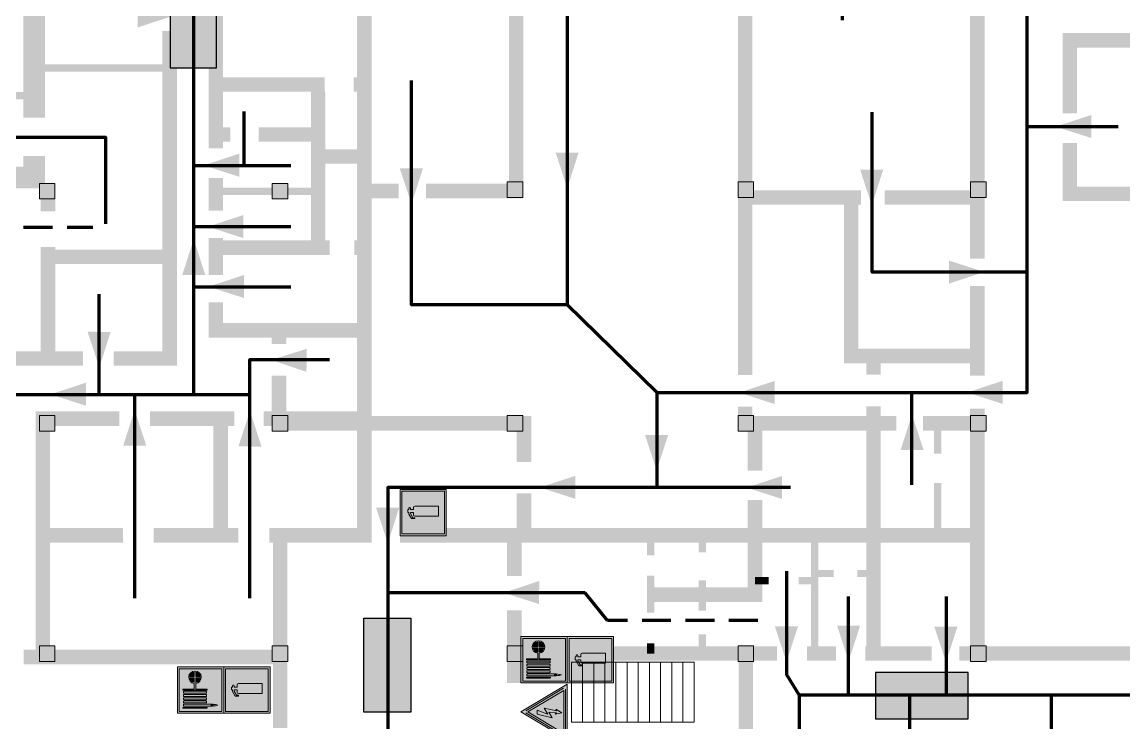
# Model space of a CAD drawing. Header units: millimetres. Extents: x 13810 to 67229, y 12374 to 21950.
# Drawn here: x 23763.9 to 23916.1, y 15535.3 to 15632.1 of the extents above; entities that cross this region are included whole.
import ezdxf

# ---------------------------------------------------------------- set-up
doc = ezdxf.new("R2010")
doc.units = ezdxf.units.MM
doc.linetypes.add('{ Wide Dash }', pattern=[12, 4, -2, 4, -2])
doc.layers.add('План_Штампы', color=7, linetype='Continuous')

# ---------------------------------------------------------------- blocks, each defined once
blk = doc.blocks.new('A$C32E8229D')
at = {"true_color": 0xffffff}
blk.add_hatch(color=7, dxfattribs=at).paths.add_polyline_path([(0, 0), (0, -8), (16, -8), (16, 0)])
h = blk.add_hatch(color=126)
h.paths.add_polyline_path([(0.2, -0.2), (15.8, -0.2), (15.8, -7.8), (0.2, -7.8)])
h.paths.add_polyline_path([(13.49, -2.05), (12.08, -2.05), (11.37, -2.63, 0.162397), (11.29, -2.84), (11.29, -3.63), (10.35, -3.63), (10.35, -4.05), (11.68, -4.05), (11.68, -3.48), (12.26, -4.28), (11.29, -5.1), (11.29, -6.78), (11.85, -6.78), (11.85, -5.44), (12.8, -4.64), (12.8, -5.94), (14.46, -5.94), (14.46, -5.39), (13.45, -5.39), (13.45, -3.97), (12.46, -2.59), (13.15, -2.59), (13.69, -3.34), (14.18, -3)], flags=16)
h.paths.add_polyline_path([(10.74, -1.82, 1), (11.8, -1.82, 1)], flags=16)
h.paths.add_polyline_path([(9.39, -3.59), (5.99, -3.59), (6.56, -3.03), (5.91, -3.03), (5.1, -3.83), (5.91, -4.64), (6.56, -4.64), (5.99, -4.09), (9.39, -4.09)], flags=16)
h.paths.add_polyline_path([(4.29, -1.08), (1.72, -1.08), (1.72, -6.6), (4.29, -6.6)], flags=16)
at = {"color": 126}
blk.add_lwpolyline([(16, -8), (0, -8), (0, 0), (16, 0)], close=True, dxfattribs=at)
blk = doc.blocks.new('A$C3AD82952')
at = {"true_color": 0xf5f5ff}
h = blk.add_hatch(color=7, dxfattribs=at)
h.dxf.hatch_style = 1
h.paths.add_polyline_path([(8.21, 8.73, 0.414214), (7.89, 9.05), (7.22, 9.05), (7.22, 9.92), (7.59, 9.92, 1), (7.57, 10.36), (7.22, 10.36), (7.22, 10.6), (6.43, 10.6), (6.43, 10.36), (6.01, 10.36), (4.74, 9.59), (4.74, 8.69), (4.98, 8.73), (4.98, 9.26), (6.12, 9.91), (6.43, 9.91), (6.43, 9.05), (5.76, 9.05, 0.414214), (5.44, 8.73), (5.44, 2.2), (8.21, 2.2)], flags=0)
h.paths.add_polyline_path([(12.8, 12.8), (0, 12.8), (0, 0), (12.8, 0)])
h.paths.add_polyline_path([(0.51, 12.29), (12.29, 12.29), (12.29, 0.51), (0.51, 0.51)], flags=16)
h.paths.add_polyline_path([(4.74, 9.59), (6.01, 10.36), (6.43, 10.36), (6.43, 10.6), (7.22, 10.6), (7.22, 10.36), (7.59, 10.36, -0.94586), (7.59, 9.92), (7.22, 9.92), (7.22, 9.05), (7.89, 9.05, -0.414214), (8.21, 8.73), (8.21, 2.2), (5.44, 2.2), (5.44, 8.73, -0.414214), (5.76, 9.05), (6.43, 9.05), (6.43, 9.91), (6.12, 9.91), (4.98, 9.26), (4.98, 8.73), (4.74, 8.69)], flags=0)
h = blk.add_hatch(color=242)
h.dxf.hatch_style = 1
h.paths.add_polyline_path([(12.29, 12.29), (0.51, 12.29), (0.51, 0.51), (12.29, 0.51)])
h.paths.add_polyline_path([(4.74, 8.69), (4.74, 9.59), (6.01, 10.36), (6.43, 10.36), (6.43, 10.6), (7.22, 10.6), (7.22, 10.36), (7.59, 10.36, -0.94586), (7.59, 9.92), (7.22, 9.92), (7.22, 9.05), (7.89, 9.05, -0.414214), (8.21, 8.73), (8.21, 2.2), (5.44, 2.2), (5.44, 8.73, -0.414214), (5.76, 9.05), (6.43, 9.05), (6.43, 9.91), (6.12, 9.91), (4.98, 9.26), (4.98, 8.73)], flags=16)
h = blk.add_hatch(color=7, dxfattribs=at)
h.dxf.hatch_style = 1
h.paths.add_polyline_path([(8.21, 8.73, 0.414214), (7.89, 9.05), (7.22, 9.05), (7.22, 9.92), (7.59, 9.92, 1), (7.57, 10.36), (7.22, 10.36), (7.22, 10.6), (6.43, 10.6), (6.43, 10.36), (6.01, 10.36), (4.74, 9.59), (4.74, 8.69), (4.98, 8.73), (4.98, 9.26), (6.12, 9.91), (6.43, 9.91), (6.43, 9.05), (5.76, 9.05, 0.414214), (5.44, 8.73), (5.44, 2.2), (8.21, 2.2)])
at = {"color": 242, "lineweight": 5}
for p, q in [((0, 0), (0, 12.8)), ((0, 12.8), (12.8, 12.8)), ((12.8, 0), (12.8, 12.8)), ((6.01, 10.36), (4.74, 9.59)), ((4.74, 9.59), (4.74, 8.69)), ((4.98, 9.26), (6.12, 9.91)), ((4.98, 8.73), (4.98, 9.26)), ((6.01, 10.36), (6.43, 10.36)), ((6.12, 9.91), (6.43, 9.91)), ((7.22, 10.6), (6.43, 10.6)), ((6.43, 10.6), (6.43, 10.36)), ((6.43, 9.91), (6.43, 9.05)), ((7.22, 10.36), (7.22, 10.6)), ((7.59, 10.36), (7.22, 10.36)), ((7.22, 9.05), (7.22, 9.92)), ((7.59, 9.92), (7.22, 9.92)), ((4.74, 8.69), (4.98, 8.73)), ((5.44, 2.2), (5.44, 8.73)), ((5.76, 9.05), (6.43, 9.05)), ((7.89, 9.05), (7.22, 9.05)), ((8.21, 2.2), (8.21, 8.73)), ((0, 0), (12.8, 0)), ((5.44, 2.2), (8.21, 2.2))]:
    blk.add_line(p, q, dxfattribs=at)
blk.add_lwpolyline([(0.51, 12.29), (12.29, 12.29), (12.29, 0.51), (0.51, 0.51)], close=True, dxfattribs=at)
for centre, radius, start, end in [((7.58, 10.14), 0.223, 273.1875, 86.8125), ((5.76, 8.73), 0.32, 90, 180), ((7.89, 8.73), 0.32, 0, 90)]:
    blk.add_arc(centre, radius, start, end, dxfattribs=at)
blk = doc.blocks.new('A$C37112FD5')
at = {"true_color": 0xf5f5ff}
h = blk.add_hatch(color=7, dxfattribs=at)
h.dxf.hatch_style = 1
h.paths.add_polyline_path([(12.8, -7.4), (0, -7.4), (0, -20.2), (12.8, -20.2)])
h.paths.add_polyline_path([(12.29, -7.91), (12.29, -19.69), (0.51, -19.69), (0.51, -7.91)], flags=16)
h.paths.add_polyline_path([(4.98, -9.04, -0.42597), (5.17, -9.22), (5.17, -12.25), (5.17, -15.29, -0.432244), (4.98, -15.47), (4.83, -15.47, -0.42597), (4.64, -15.29), (4.64, -12.25), (4.64, -9.22, -0.432244), (4.83, -9.04)], flags=0)
h.paths.add_polyline_path([(4.28, -9.22), (4.28, -12.25), (4.28, -15.29, -0.432244), (4.09, -15.47), (3.94, -15.47, -0.42597), (3.75, -15.29), (3.75, -12.25), (3.75, -9.22, -0.432244), (3.94, -9.04), (4.09, -9.04, -0.42597)], flags=0)
h.paths.add_polyline_path([(5.72, -9.04), (5.87, -9.04, -0.42597), (6.06, -9.22), (6.06, -12.25), (6.06, -15.29, -0.432244), (5.87, -15.47), (5.72, -15.47, -0.42597), (5.53, -15.29), (5.53, -12.25), (5.53, -9.22, -0.432244)], flags=0)
h.paths.add_polyline_path([(6.42, -8.9), (6.5, -8.9, -0.42597), (6.69, -9.08), (6.69, -12.03), (8.21, -12.03, -15.824349), (8.21, -12.47), (6.69, -12.47), (6.69, -15.42, -0.432244), (6.5, -15.6), (6.42, -15.6)], flags=0)
h.paths.add_polyline_path([(3.39, -9.22), (3.39, -12.25), (3.39, -15.29, -0.432244), (3.2, -15.47), (3.05, -15.47, -0.42597), (2.85, -15.29), (2.85, -12.25), (2.85, -9.22, -0.432244), (3.05, -9.04), (3.2, -9.04, -0.42597)], flags=0)
h.paths.add_polyline_path([(2.5, -9.22), (2.5, -16.71), (1.96, -16.71), (1.96, -9.22, -0.432244), (2.15, -9.04), (2.31, -9.04, -0.42597)], flags=0)
h.paths.add_polyline_path([(1.61, -8.9), (1.61, -15.6), (1.57, -15.6, -0.42597), (1.37, -15.42), (1.37, -12.03), (1.37, -9.09, -0.432244), (1.57, -8.9)], flags=0)
h.paths.add_polyline_path([(9.76, -10.81), (9.76, -12.03), (8.49, -12.03, -0.336371)], flags=0)
h.paths.add_polyline_path([(8.49, -12.47), (9.76, -12.47), (9.76, -13.7, -0.336371)], flags=0)
h.paths.add_polyline_path([(10.11, -10.81, -0.336371), (11.38, -12.03), (10.11, -12.03)], flags=0)
h.paths.add_polyline_path([(10.11, -12.47), (11.38, -12.47, -0.336371), (10.11, -13.7)], flags=0)
h.paths.add_polyline_path([(2.5, -16.84), (2.5, -17.05), (1.97, -17.05), (1.97, -16.84)], flags=0)
h.paths.add_polyline_path([(2.5, -17.24, -0.033778), (2.24, -18.6, -0.033778), (1.97, -17.24)], flags=0)
h = blk.add_hatch(color=242)
h.dxf.hatch_style = 1
h.paths.add_polyline_path([(12.29, -7.91), (0.51, -7.91), (0.51, -19.69), (12.29, -19.69)])
h.paths.add_polyline_path([(6.42, -15.6), (6.42, -8.9), (6.5, -8.9, -0.42597), (6.69, -9.08), (6.69, -12.03), (8.21, -12.03, -15.824349), (8.21, -12.47), (6.69, -12.47), (6.69, -15.42, -0.432244), (6.5, -15.6)], flags=16)
h.paths.add_polyline_path([(5.87, -15.47), (5.72, -15.47, -0.42597), (5.53, -15.29), (5.53, -12.25), (5.53, -9.22, -0.432244), (5.72, -9.04), (5.87, -9.04, -0.42597), (6.06, -9.22), (6.06, -12.25), (6.06, -15.29, -0.432244)], flags=16)
h.paths.add_polyline_path([(4.98, -15.47), (4.83, -15.47, -0.42597), (4.64, -15.29), (4.64, -12.25), (4.64, -9.22, -0.432244), (4.83, -9.04), (4.98, -9.04, -0.42597), (5.17, -9.22), (5.17, -12.25), (5.17, -15.29, -0.432244)], flags=16)
h.paths.add_polyline_path([(4.09, -15.47), (3.94, -15.47, -0.42597), (3.75, -15.29), (3.75, -12.25), (3.75, -9.22, -0.432244), (3.94, -9.04), (4.09, -9.04, -0.42597), (4.28, -9.22), (4.28, -12.25), (4.28, -15.29, -0.432244)], flags=16)
h.paths.add_polyline_path([(3.2, -15.47), (3.05, -15.47, -0.42597), (2.85, -15.29), (2.85, -12.25), (2.85, -9.22, -0.432244), (3.05, -9.04), (3.2, -9.04, -0.42597), (3.39, -9.22), (3.39, -12.25), (3.39, -15.29, -0.432244)], flags=16)
h.paths.add_polyline_path([(2.5, -17.05), (1.97, -17.05), (1.97, -16.84), (2.5, -16.84)], flags=16)
h.paths.add_polyline_path([(2.5, -17.24, -0.033778), (2.24, -18.6, -0.033778), (1.97, -17.24)], flags=16)
h.paths.add_polyline_path([(2.5, -16.71), (1.96, -16.71), (1.96, -9.22, -0.432244), (2.15, -9.04), (2.31, -9.04, -0.42597), (2.5, -9.22)], flags=16)
h.paths.add_polyline_path([(1.61, -15.6), (1.57, -15.6, -0.42597), (1.37, -15.42), (1.37, -12.03), (1.37, -9.09, -0.432244), (1.57, -8.9), (1.61, -8.9)], flags=16)
h.paths.add_polyline_path([(8.49, -12.47), (9.76, -12.47), (9.76, -13.7, -0.336371)], flags=0)
h.paths.add_polyline_path([(10.11, -13.7), (10.11, -12.47), (11.38, -12.47, -0.336371)], flags=0)
h.paths.add_polyline_path([(8.49, -12.03, -0.336371), (9.76, -10.81), (9.76, -12.03)], flags=0)
h.paths.add_polyline_path([(10.11, -12.03), (10.11, -10.81, -0.336371), (11.38, -12.03)], flags=0)
h = blk.add_hatch(color=7, dxfattribs=at)
h.dxf.hatch_style = 1
h.paths.add_polyline_path([(1.61, -8.9), (1.57, -8.9, 0.432244), (1.37, -9.09), (1.37, -12.03), (1.37, -15.42, 0.42597), (1.57, -15.6), (1.61, -15.6)])
h.paths.add_polyline_path([(2.5, -9.22, 0.42597), (2.31, -9.04), (2.15, -9.04, 0.432244), (1.96, -9.22), (1.96, -16.71), (2.5, -16.71)])
h.paths.add_polyline_path([(2.5, -16.84), (1.97, -16.84), (1.97, -17.05), (2.5, -17.05)])
h.paths.add_polyline_path([(2.5, -17.24), (1.97, -17.24, 0.033778), (2.24, -18.6, 0.033778)])
h.paths.add_polyline_path([(3.39, -12.25), (3.39, -9.22, 0.42597), (3.2, -9.04), (3.05, -9.04, 0.432244), (2.85, -9.22), (2.85, -12.25), (2.85, -15.29, 0.42597), (3.05, -15.47), (3.2, -15.47, 0.432244), (3.39, -15.29)])
h.paths.add_polyline_path([(4.28, -12.25), (4.28, -9.22, 0.42597), (4.09, -9.04), (3.94, -9.04, 0.432244), (3.75, -9.22), (3.75, -12.25), (3.75, -15.29, 0.42597), (3.94, -15.47), (4.09, -15.47, 0.432244), (4.28, -15.29)])
h.paths.add_polyline_path([(5.17, -12.25), (5.17, -9.22, 0.42597), (4.98, -9.04), (4.83, -9.04, 0.432244), (4.64, -9.22), (4.64, -12.25), (4.64, -15.29, 0.42597), (4.83, -15.47), (4.98, -15.47, 0.432244), (5.17, -15.29)])
h.paths.add_polyline_path([(6.06, -12.25), (6.06, -9.22, 0.42597), (5.87, -9.04), (5.72, -9.04, 0.432244), (5.53, -9.22), (5.53, -12.25), (5.53, -15.29, 0.42597), (5.72, -15.47), (5.87, -15.47, 0.432244), (6.06, -15.29)])
h.paths.add_polyline_path([(6.69, -12.47), (8.21, -12.47, 15.824349), (8.21, -12.03), (6.69, -12.03), (6.69, -9.08, 0.42597), (6.5, -8.9), (6.42, -8.9), (6.42, -15.6), (6.5, -15.6, 0.432244), (6.69, -15.42)])
h.paths.add_polyline_path([(8.49, -12.47), (9.76, -12.47), (9.76, -13.7, -0.336371)], flags=16)
h.paths.add_polyline_path([(8.49, -12.03, -0.336371), (9.76, -10.81), (9.76, -12.03)], flags=16)
h.paths.add_polyline_path([(10.11, -12.47), (11.38, -12.47, -0.336371), (10.11, -13.7)], flags=16)
h.paths.add_polyline_path([(10.11, -12.03), (10.11, -10.81, -0.336371), (11.38, -12.03)], flags=16)
h = blk.add_hatch(color=242)
h.dxf.hatch_style = 1
h.paths.add_polyline_path([(9.76, -10.81, 0.336371), (8.49, -12.03), (9.76, -12.03)])
h.paths.add_polyline_path([(10.11, -10.81), (10.11, -12.03), (11.38, -12.03, 0.336371)])
h.paths.add_polyline_path([(11.38, -12.47), (10.11, -12.47), (10.11, -13.7, 0.336371)])
h.paths.add_polyline_path([(9.76, -12.47), (8.49, -12.47, 0.336371), (9.76, -13.7)])
at = {"color": 242, "lineweight": 5}
for p, q in [((0, -20.2), (0, -7.4)), ((0, -7.4), (12.8, -7.4)), ((1.37, -12.03), (1.37, -9.08)), ((1.57, -8.9), (1.61, -8.9)), ((1.61, -8.9), (1.61, -15.6)), ((2.15, -9.04), (2.31, -9.04)), ((3.05, -9.04), (3.2, -9.04)), ((3.94, -9.04), (4.09, -9.04)), ((4.83, -9.04), (4.98, -9.04)), ((5.72, -9.04), (5.87, -9.04)), ((6.42, -8.9), (6.42, -15.6)), ((6.5, -8.9), (6.42, -8.9)), ((6.69, -12.03), (6.69, -9.08)), ((12.8, -20.2), (12.8, -7.4)), ((1.37, -12.03), (1.37, -15.42)), ((1.96, -16.71), (1.96, -9.22)), ((2.5, -16.71), (2.5, -9.22)), ((2.85, -12.25), (2.85, -9.22)), ((3.39, -12.25), (3.39, -9.22)), ((3.75, -12.25), (3.75, -9.22)), ((4.28, -12.25), (4.28, -9.22)), ((4.64, -12.25), (4.64, -9.22)), ((5.17, -12.25), (5.17, -9.22)), ((5.53, -12.25), (5.53, -9.22)), ((6.06, -12.25), (6.06, -9.22)), ((8.21, -12.03), (6.69, -12.03)), ((9.76, -12.03), (8.49, -12.03)), ((9.76, -10.81), (9.76, -12.03)), ((10.11, -10.81), (10.11, -12.03)), ((11.38, -12.03), (10.11, -12.03)), ((2.85, -12.25), (2.85, -15.29)), ((3.39, -12.25), (3.39, -15.29)), ((3.75, -12.25), (3.75, -15.29)), ((4.28, -12.25), (4.28, -15.29)), ((4.64, -12.25), (4.64, -15.29)), ((5.17, -12.25), (5.17, -15.29)), ((5.53, -12.25), (5.53, -15.29)), ((6.06, -12.25), (6.06, -15.29)), ((8.21, -12.47), (6.69, -12.47)), ((6.69, -12.47), (6.69, -15.42)), ((9.76, -12.47), (8.49, -12.47)), ((9.76, -12.47), (9.76, -13.7)), ((11.38, -12.47), (10.11, -12.47)), ((10.11, -12.47), (10.11, -13.7)), ((1.57, -15.6), (1.61, -15.6)), ((1.96, -16.71), (2.5, -16.71)), ((1.97, -16.84), (2.5, -16.84)), ((1.97, -17.05), (1.97, -16.84)), ((2.5, -17.05), (1.97, -17.05)), ((1.97, -17.24), (2.5, -17.24)), ((2.5, -16.84), (2.5, -17.05)), ((3.05, -15.47), (3.2, -15.47)), ((3.94, -15.47), (4.09, -15.47)), ((4.83, -15.47), (4.98, -15.47)), ((5.72, -15.47), (5.87, -15.47)), ((6.42, -15.6), (6.5, -15.6)), ((0, -20.2), (12.8, -20.2))]:
    blk.add_line(p, q, dxfattribs=at)
blk.add_lwpolyline([(0.51, -7.91), (12.29, -7.91), (12.29, -19.69), (0.51, -19.69)], close=True, dxfattribs=at)
for centre, radius, start, end in [((1.56, -9.09), 0.182, 87.1027, 180.6071), ((2.15, -9.22), 0.182, 87.1027, 180.6071), ((2.32, -9.22), 0.182, 359.3929, 92.8973), ((3.04, -9.22), 0.182, 87.1027, 180.6071), ((3.21, -9.22), 0.182, 359.3929, 92.8973), ((3.93, -9.22), 0.182, 87.1027, 180.6071), ((4.1, -9.22), 0.182, 359.3929, 92.8973), ((4.82, -9.22), 0.182, 87.1027, 180.6071), ((4.99, -9.22), 0.182, 359.3929, 92.8973), ((5.71, -9.22), 0.182, 87.1027, 180.6071), ((5.88, -9.22), 0.182, 359.3929, 92.8973), ((6.51, -9.09), 0.182, 359.3929, 92.8973), ((9.93, -12.25), 1.74, 187.2319, 172.7681), ((9.93, -12.25), 1.46, 96.9927, 171.3585), ((9.93, -12.25), 1.46, 8.6415, 83.0073), ((9.93, -12.25), 1.46, 188.6415, 263.0073), ((9.93, -12.25), 1.46, 276.9927, 351.3585), ((1.56, -15.42), 0.182, 179.3929, 272.8973), ((12.17, -15.98), 10.27, 187.041, 194.7793), ((-7.7, -15.98), 10.27, 345.2207, 352.959), ((3.04, -15.29), 0.182, 179.3929, 272.8973), ((3.21, -15.29), 0.182, 267.1027, 0.6071), ((3.93, -15.29), 0.182, 179.3929, 272.8973), ((4.1, -15.29), 0.182, 267.1027, 0.6071), ((4.82, -15.29), 0.182, 179.3929, 272.8973), ((4.99, -15.29), 0.182, 267.1027, 0.6071), ((5.71, -15.29), 0.182, 179.3929, 272.8973), ((5.88, -15.29), 0.182, 267.1027, 0.6071), ((6.51, -15.42), 0.182, 267.1027, 0.6071)]:
    blk.add_arc(centre, radius, start, end, dxfattribs=at)
blk = doc.blocks.new('A$C3E6D3DDE')
at = {"lineweight": 5}
h = blk.add_hatch(color=40, dxfattribs=at)
h.paths.add_polyline_path([(24.1, 1.45), (16.46, -11.35), (31.74, -11.35)])
h.paths.add_polyline_path([(24.09, -0.46), (30.03, -10.41), (18.14, -10.41)], flags=16)
h.paths.add_polyline_path([(24.54, -3.08), (23.41, -6.02), (25.13, -5.01), (24.33, -8.5), (24.82, -8.27), (23.79, -9.86), (23.4, -8.04), (23.8, -8.43), (24.04, -6.29), (22.39, -7.25), (23.44, -3.08)], flags=0)
h = blk.add_hatch(color=256, dxfattribs=at)
h.paths.add_polyline_path([(24.37, 0.03, 0.567511), (23.82, 0.03), (17.59, -10.4, 0.582454), (17.86, -10.88), (30.32, -10.88, 0.582149), (30.6, -10.4)])
h.paths.add_polyline_path([(24.09, -0.46), (18.14, -10.41), (30.03, -10.41)], flags=16)
h.paths.add_polyline_path([(24.54, -3.08), (23.41, -6.02), (25.13, -5.01), (24.33, -8.5), (24.82, -8.27), (23.79, -9.86), (23.4, -8.04), (23.8, -8.43), (24.04, -6.29), (22.39, -7.25), (23.44, -3.08)], flags=0)
h = blk.add_hatch(color=40, dxfattribs=at)
h.paths.add_polyline_path([(24.09, -0.46), (18.14, -10.41), (30.03, -10.41)])
h.paths.add_polyline_path([(24.82, -8.27), (23.79, -9.86), (23.4, -8.04), (23.8, -8.43), (24.04, -6.29), (22.39, -7.25), (23.44, -3.08), (24.54, -3.08), (23.41, -6.02), (25.13, -5.01), (24.33, -8.5)], flags=16)
at = {"color": 40, "lineweight": 5}
for p, q in [((16.46, -11.35), (24.1, 1.45)), ((24.1, 1.45), (31.74, -11.35))]:
    blk.add_line(p, q, dxfattribs=at)
at = {"lineweight": 5}
for p, q in [((17.59, -10.4), (23.82, 0.03)), ((24.37, 0.03), (30.6, -10.4)), ((18.14, -10.41), (24.09, -0.46)), ((24.09, -0.46), (30.03, -10.41)), ((23.44, -3.08), (22.39, -7.25)), ((23.41, -6.02), (24.54, -3.08)), ((25.13, -5.01), (23.41, -6.02)), ((24.54, -3.08), (23.44, -3.08)), ((24.33, -8.5), (25.13, -5.01)), ((22.39, -7.25), (24.04, -6.29)), ((23.8, -8.43), (23.4, -8.04)), ((23.4, -8.04), (23.79, -9.86)), ((23.79, -9.86), (24.82, -8.27)), ((24.04, -6.29), (23.8, -8.43)), ((24.82, -8.27), (24.33, -8.5)), ((17.86, -10.88), (30.32, -10.88)), ((18.14, -10.41), (30.03, -10.41))]:
    blk.add_line(p, q, dxfattribs=at)
at = {"color": 50, "lineweight": 5}
blk.add_line((31.74, -11.35), (16.46, -11.35), dxfattribs=at)

msp = doc.modelspace()

# ---------------------------------------------------------------- hatches: boundary and pattern name
at = {"lineweight": 0}
h = msp.add_hatch(color=256, dxfattribs=at)
h.dxf.hatch_style = 1
h.paths.add_polyline_path([(23768.42, 15609.86), (23766.27, 15609.86), (23766.27, 15607.7), (23768.42, 15607.7)])
h = msp.add_hatch(color=256, dxfattribs=at)
h.dxf.hatch_style = 1
h.paths.add_polyline_path([(23800.6, 15609.86), (23798.44, 15609.86), (23798.44, 15607.7), (23800.6, 15607.7)])
h = msp.add_hatch(color=256, dxfattribs=at)
h.dxf.hatch_style = 1
h.paths.add_polyline_path([(23833.06, 15610.06), (23830.91, 15610.06), (23830.91, 15607.91), (23833.06, 15607.91)])
h = msp.add_hatch(color=256, dxfattribs=at)
h.dxf.hatch_style = 1
h.paths.add_polyline_path([(23864.95, 15610.06), (23862.79, 15610.06), (23862.79, 15607.91), (23864.95, 15607.91)])
h = msp.add_hatch(color=256, dxfattribs=at)
h.dxf.hatch_style = 1
h.paths.add_polyline_path([(23897.08, 15610.06), (23894.92, 15610.06), (23894.92, 15607.91), (23897.08, 15607.91)])
h = msp.add_hatch(color=256, dxfattribs=at)
h.dxf.hatch_style = 1
h.paths.add_polyline_path([(23768.42, 15577.8), (23766.27, 15577.8), (23766.27, 15575.64), (23768.42, 15575.64)])
h = msp.add_hatch(color=256, dxfattribs=at)
h.dxf.hatch_style = 1
h.paths.add_polyline_path([(23800.6, 15577.8), (23798.44, 15577.8), (23798.44, 15575.64), (23800.6, 15575.64)])
h = msp.add_hatch(color=256, dxfattribs=at)
h.dxf.hatch_style = 1
h.paths.add_polyline_path([(23833.06, 15577.78), (23830.91, 15577.78), (23830.91, 15575.63), (23833.06, 15575.63)])
h = msp.add_hatch(color=256, dxfattribs=at)
h.dxf.hatch_style = 1
h.paths.add_polyline_path([(23864.95, 15577.78), (23862.79, 15577.78), (23862.79, 15575.63), (23864.95, 15575.63)])
h = msp.add_hatch(color=256, dxfattribs=at)
h.dxf.hatch_style = 1
h.paths.add_polyline_path([(23897.08, 15577.78), (23894.92, 15577.78), (23894.92, 15575.63), (23897.08, 15575.63)])
h = msp.add_hatch(color=256, dxfattribs=at)
h.dxf.hatch_style = 1
h.paths.add_polyline_path([(23768.42, 15545.95), (23766.27, 15545.95), (23766.27, 15543.79), (23768.42, 15543.79)])
h = msp.add_hatch(color=256, dxfattribs=at)
h.dxf.hatch_style = 1
h.paths.add_polyline_path([(23800.6, 15545.95), (23798.44, 15545.95), (23798.44, 15543.79), (23800.6, 15543.79)])
h = msp.add_hatch(color=256, dxfattribs=at)
h.dxf.hatch_style = 1
h.paths.add_polyline_path([(23833.06, 15545.95), (23830.91, 15545.95), (23830.91, 15543.79), (23833.06, 15543.79)])
h = msp.add_hatch(color=256, dxfattribs=at)
h.dxf.hatch_style = 1
h.paths.add_polyline_path([(23864.95, 15545.95), (23862.79, 15545.95), (23862.79, 15543.79), (23864.95, 15543.79)])
h = msp.add_hatch(color=256, dxfattribs=at)
h.dxf.hatch_style = 1
h.paths.add_polyline_path([(23897.08, 15545.95), (23894.92, 15545.95), (23894.92, 15543.79), (23897.08, 15543.79)])

# ---------------------------------------------------------------- linework, layer by layer
at = {"color": 126, "lineweight": 100, "true_color": 0x008754}
for points in [[(23719.06, 15609.17), (23719.06, 15605.4), (23728.9, 15605.4), (23728.9, 15580.67), (23708.42, 15580.67), (23787.62, 15580.67), (23787.62, 15678.43), (23775.08, 15678.43), (23828.41, 15678.43), (23834.89, 15676.38), (23888.88, 15676.38), (23888.88, 15684.42), (23870.96, 15684.42)], [(23839.18, 15657.06), (23839.18, 15657.06), (23839.18, 15593.06), (23817.68, 15593.06), (23817.68, 15624.05)], [(23902.74, 15597.58), (23902.74, 15648), (23877.2, 15648), (23877.2, 15632.41)], [(23794.56, 15612.35), (23794.56, 15619.79)], [(23851.57, 15580.97), (23854.35, 15580.97), (23902.74, 15580.97), (23902.74, 15597.58), (23881.31, 15597.58), (23881.31, 15619.69)], [(23902.74, 15617.7), (23915.31, 15617.7)], [(23775.46, 15604.27), (23775.46, 15616.19), (23697.78, 15616.19)], [(23787.62, 15612.35), (23801.02, 15612.35)], [(23787.62, 15603.91), (23801.02, 15603.91)], [(23787.62, 15595.57), (23801.02, 15595.57)], [(23774.53, 15580.67), (23774.53, 15594.54)], [(23851.57, 15580.97), (23839.18, 15593.06)], [(23806.34, 15585.47), (23795.3, 15585.47), (23795.3, 15580.67)], [(23779.42, 15580.67), (23779.42, 15552.57)], [(23787.62, 15580.67), (23795.3, 15580.67), (23795.3, 15552.57)], [(23851.57, 15580.97), (23851.57, 15567.82)], [(23886.77, 15580.97), (23886.77, 15568.22)], [(23870.04, 15567.82), (23814.4, 15567.82), (23814.4, 15507.71)], [(23869.47, 15556.29), (23869.47, 15542.02), (23871.25, 15539.13)], [(23841.68, 15553.27), (23814.4, 15553.27)], [(23844.74, 15549.47), (23841.68, 15553.27)], [(23878.05, 15539.13), (23878.05, 15552.79)], [(23891.57, 15539.13), (23891.57, 15552.79)], [(23920.53, 15515.15), (23920.53, 15539.13), (23871.25, 15539.13), (23871.25, 15519.79)], [(23886.47, 15539.13), (23886.47, 15519.79)], [(23906.06, 15539.13), (23906.06, 15519.79)]]:
    msp.add_lwpolyline(points, dxfattribs=at)
at = {"lineweight": 0}
for points, const_width in [([(23797.24, 15577.35), (23811.17, 15577.35), (23811.17, 15673.04)], 2), ([(23832.14, 15672.75), (23832.14, 15608.81), (23819.68, 15608.81)], 2), ([(23790.65, 15659.49), (23790.65, 15614.72)], 2), ([(23863.78, 15658.97), (23863.78, 15583.36)], 2), ([(23895.85, 15645.75), (23895.85, 15599.47)], 2), ([(23765.56, 15618.93), (23765.56, 15643.36)], 3), ([(23776.52, 15585.65), (23784.27, 15585.65), (23784.27, 15630.89)], 2), ([(23908.64, 15619.54), (23908.64, 15629.63), (23920.61, 15629.63), (23920.61, 15608.42), (23908.64, 15608.42), (23908.64, 15615.43)], 2), ([(23784.27, 15625.81), (23765.56, 15625.81)], 1), ([(23804.78, 15608.77), (23804.78, 15608.77), (23804.78, 15600.98), (23804.78, 15623.51), (23805.68, 15623.51), (23790.65, 15623.51)], 2), ([(23811.17, 15623.51), (23809.67, 15623.51)], 2), ([(23692.21, 15619.66), (23692.21, 15621.98), (23765.22, 15621.98), (23734.95, 15621.98), (23734.95, 15619.59)], 1), ([(23790.65, 15616.61), (23792.66, 15616.61)], 2), ([(23804.78, 15616.61), (23796.57, 15616.61)], 2), ([(23720.48, 15610.65), (23765.56, 15610.65), (23765.56, 15613.65)], 3), ([(23804.78, 15613.56), (23811.17, 15613.56)], 2), ([(23790.65, 15610.59), (23790.65, 15606.08)], 2), ([(23804.78, 15608.77), (23791.12, 15608.77)], 1), ([(23811.17, 15608.81), (23815.91, 15608.81)], 2), ([(23767.46, 15608.14), (23767.46, 15606)], 2), ([(23879.78, 15607.91), (23863.78, 15607.91)], 2), ([(23878.42, 15607.91), (23878.42, 15586.01), (23895.85, 15586.01)], 2), ([(23895.85, 15607.91), (23883.03, 15607.91)], 2), ([(23790.65, 15602.31), (23790.65, 15597.19)], 2), ([(23767.46, 15601.07), (23767.46, 15585.65)], 2), ([(23790.65, 15600.98), (23806.35, 15600.98)], 2), ([(23811.17, 15600.98), (23809.76, 15600.98)], 2), ([(23767.46, 15599.7), (23784.27, 15599.7)], 2), ([(23895.85, 15595.7), (23895.85, 15583.3)], 2), ([(23790.65, 15593.41), (23790.65, 15589.55), (23811.17, 15589.55)], 2), ([(23799.37, 15589.55), (23799.37, 15587.68)], 2), ([(23746.04, 15585.65), (23772.29, 15585.65)], 2), ([(23881.5, 15586.01), (23881.5, 15583.43)], 2), ([(23799.37, 15583.3), (23799.37, 15577.35)], 2), ([(23863.78, 15579.03), (23863.78, 15576.61)], 2), ([(23881.5, 15579.05), (23881.5, 15544.9)], 2), ([(23895.85, 15578.75), (23895.85, 15544.9), (23893.37, 15544.9)], 2), ([(23766.74, 15561.24), (23766.74, 15577.35), (23777.3, 15577.35)], 2), ([(23781.54, 15577.35), (23793.21, 15577.35)], 2), ([(23791.32, 15561.24), (23791.32, 15577.35)], 2), ([(23811.17, 15577.35), (23811.17, 15561.24), (23799.52, 15561.24), (23811.94, 15561.24)], 2), ([(23834.23, 15576.71), (23799.52, 15576.71)], 2), ([(23833.22, 15571.35), (23833.22, 15576.71)], 2), ([(23884.68, 15576.71), (23862.77, 15576.71)], 2), ([(23865.14, 15576.75), (23865.14, 15570.18)], 2), ([(23894.92, 15576.71), (23888.36, 15576.71)], 2), ([(23890.36, 15576.71), (23890.36, 15572.53)], 1), ([(23890.36, 15561.24), (23890.36, 15568.47)], 1), ([(23833.22, 15561.24), (23833.22, 15567.02)], 2), ([(23850.71, 15553.03), (23865.14, 15553.03), (23865.14, 15566.1)], 2), ([(23777.81, 15561.24), (23766.74, 15561.24), (23766.74, 15561.24)], 2), ([(23766.74, 15561.24), (23766.74, 15544.43)], 2), ([(23793.75, 15561.24), (23782.07, 15561.24)], 2), ([(23799.52, 15544.43), (23799.52, 15561.24), (23798.04, 15561.24)], 2), ([(23816.07, 15561.24), (23895.85, 15561.24)], 2), ([(23831.88, 15561.24), (23831.88, 15555.63)], 2), ([(23850.71, 15561.24), (23850.71, 15558.45)], 1), ([(23857.87, 15561.24), (23857.87, 15558.88)], 1), ([(23873.37, 15544.9), (23873.37, 15561.24), (23873.37, 15561.24), (23873.37, 15555.96), (23876.02, 15555.96)], 1), ([(23850.71, 15550.53), (23850.71, 15555.68)], 1), ([(23881.5, 15555.96), (23879.27, 15555.96)], 1), ([(23857.87, 15550.8), (23857.87, 15555.03)], 1), ([(23865.14, 15554.97), (23867.01, 15554.97)], 1), ([(23873.37, 15554.97), (23871.16, 15554.97)], 1), ([(23831.88, 15544.9), (23831.88, 15550.86)], 2), ([(23850.71, 15544.9), (23850.71, 15546.31)], 1), ([(23857.87, 15544.9), (23857.87, 15547.55)], 1), ([(23764.11, 15544.43), (23799.52, 15544.43), (23799.52, 15534.61)], 2), ([(23868.17, 15544.9), (23831.88, 15544.9), (23831.88, 15540.84)], 2), ([(23863.88, 15544.9), (23863.88, 15509.46), (23863.88, 15532.06), (23869.05, 15532.06)], 2), ([(23876.34, 15544.9), (23872.3, 15544.9)], 2), ([(23889.54, 15544.9), (23880.39, 15544.9)], 2), ([(23893.37, 15544.9), (23994.32, 15544.9)], 2)]:
    msp.add_lwpolyline(points, dxfattribs=dict(at, const_width=const_width))
for points in [[(23766.27, 15609.86), (23768.42, 15609.86), (23768.42, 15607.7), (23766.27, 15607.7)], [(23798.44, 15609.86), (23800.6, 15609.86), (23800.6, 15607.7), (23798.44, 15607.7)], [(23830.91, 15610.06), (23833.06, 15610.06), (23833.06, 15607.91), (23830.91, 15607.91)], [(23862.79, 15610.06), (23864.95, 15610.06), (23864.95, 15607.91), (23862.79, 15607.91)], [(23894.92, 15610.06), (23897.08, 15610.06), (23897.08, 15607.91), (23894.92, 15607.91)], [(23766.27, 15577.8), (23768.42, 15577.8), (23768.42, 15575.64), (23766.27, 15575.64)], [(23798.44, 15577.8), (23800.6, 15577.8), (23800.6, 15575.64), (23798.44, 15575.64)], [(23830.91, 15577.78), (23833.06, 15577.78), (23833.06, 15575.63), (23830.91, 15575.63)], [(23862.79, 15577.78), (23864.95, 15577.78), (23864.95, 15575.63), (23862.79, 15575.63)], [(23894.92, 15577.78), (23897.08, 15577.78), (23897.08, 15575.63), (23894.92, 15575.63)], [(23766.27, 15545.95), (23768.42, 15545.95), (23768.42, 15543.79), (23766.27, 15543.79)], [(23798.44, 15545.95), (23800.6, 15545.95), (23800.6, 15543.79), (23798.44, 15543.79)], [(23830.91, 15545.95), (23833.06, 15545.95), (23833.06, 15543.79), (23830.91, 15543.79)], [(23862.79, 15545.95), (23864.95, 15545.95), (23864.95, 15543.79), (23862.79, 15543.79)], [(23894.92, 15545.95), (23897.08, 15545.95), (23897.08, 15543.79), (23894.92, 15543.79)], [(23839.77, 15535.44), (23841.31, 15535.44), (23841.31, 15543.7), (23839.77, 15543.7)], [(23841.31, 15535.44), (23842.85, 15535.44), (23842.85, 15543.7), (23841.31, 15543.7)], [(23842.85, 15535.44), (23844.39, 15535.44), (23844.39, 15543.7), (23842.85, 15543.7)], [(23844.39, 15535.44), (23845.93, 15535.44), (23845.93, 15543.7), (23844.39, 15543.7)], [(23845.93, 15535.44), (23847.47, 15535.44), (23847.47, 15543.7), (23845.93, 15543.7)], [(23847.47, 15535.44), (23849.01, 15535.44), (23849.01, 15543.7), (23847.47, 15543.7)], [(23849.01, 15535.44), (23850.55, 15535.44), (23850.55, 15543.7), (23849.01, 15543.7)], [(23850.55, 15535.44), (23852.09, 15535.44), (23852.09, 15543.7), (23850.55, 15543.7)], [(23852.09, 15535.44), (23853.64, 15535.44), (23853.64, 15543.7), (23852.09, 15543.7)], [(23853.64, 15535.44), (23855.18, 15535.44), (23855.18, 15543.7), (23853.64, 15543.7)], [(23855.18, 15535.44), (23856.72, 15535.44), (23856.72, 15543.7), (23855.18, 15543.7)]]:
    msp.add_lwpolyline(points, close=True, dxfattribs=at)
at = {"color": 126, "linetype": '{ Wide Dash }', "lineweight": 100, "true_color": 0x008754}
for points in [[(23746.09, 15603.8), (23773.64, 15603.8)], [(23865.53, 15549.47), (23844.74, 15549.47)]]:
    msp.add_lwpolyline(points, dxfattribs=at)
at = {"layer": 'План_Штампы', "color": 126, "true_color": 0x008754}
for points in [[(23779.86, 15631.4), (23779.87, 15634.59), (23784.77, 15633.02)], [(23911.6, 15619.31), (23911.6, 15616.12), (23906.7, 15617.7)], [(23793.87, 15613.96), (23793.87, 15610.77), (23788.97, 15612.35)], [(23837.58, 15614.12), (23840.77, 15614.12), (23839.2, 15609.22)], [(23816.06, 15611.92), (23819.25, 15611.92), (23817.68, 15607.02)], [(23879.66, 15611.75), (23882.85, 15611.75), (23881.27, 15606.85)], [(23794.46, 15605.49), (23794.45, 15602.3), (23789.55, 15603.87)], [(23789.2, 15597.21), (23786.01, 15597.22), (23787.58, 15602.11)], [(23891.92, 15596), (23891.93, 15599.19), (23896.82, 15597.62)], [(23794.56, 15597.21), (23794.55, 15594.01), (23789.65, 15595.59)], [(23772.93, 15589.35), (23776.12, 15589.34), (23774.54, 15584.44)], [(23803.22, 15587), (23803.16, 15583.81), (23798.29, 15585.48)], [(23772.71, 15582.33), (23772.7, 15579.14), (23767.8, 15580.71)], [(23867.85, 15582.56), (23867.84, 15579.37), (23862.94, 15580.95)], [(23899.36, 15582.58), (23899.36, 15579.39), (23894.46, 15580.97)], [(23781.04, 15573.62), (23777.85, 15573.63), (23779.43, 15578.52)], [(23796.96, 15573.5), (23793.77, 15573.51), (23795.35, 15578.41)], [(23888.44, 15573), (23885.25, 15573.01), (23886.82, 15577.9)], [(23849.94, 15575.1), (23853.13, 15575.09), (23851.55, 15570.2)], [(23840.33, 15569.46), (23840.32, 15566.27), (23835.42, 15567.84)], [(23868.88, 15569.44), (23868.88, 15566.25), (23863.98, 15567.82)], [(23812.79, 15565.04), (23815.98, 15565.04), (23814.4, 15560.14)], [(23835.32, 15554.92), (23835.31, 15551.73), (23830.41, 15553.3)], [(23867.88, 15548.64), (23871.07, 15548.64), (23869.49, 15543.74)], [(23876.47, 15548.75), (23879.66, 15548.75), (23878.08, 15543.85)], [(23889.91, 15548.62), (23893.11, 15548.62), (23891.53, 15543.72)]]:
    msp.add_solid(points, dxfattribs=at)

# ---------------------------------------------------------------- block references
at = {"rotation": 90}
for name, p, xscale, yscale, zscale in [('A$C3AD82952', (23822.49, 15561.17), 0.5, 0.5, 0.5), ('A$C37112FD5', (23829.1, 15540.83), 0.4999987203627825, 0.4999987203627825, 0.4999987203627825), ('A$C3AD82952', (23845.6, 15540.83), 0.5, 0.5, 0.5), ('A$C37112FD5', (23781.64, 15536.65), 0.4999987203627825, 0.4999987203627825, 0.4999987203627825), ('A$C3AD82952', (23798.13, 15536.65), 0.5, 0.5, 0.5), ('A$C3E6D3DDE', (23833.5, 15524.8), 0.5, 0.5, 0.5)]:
    msp.add_blockref(name, p, dxfattribs=dict(at, xscale=xscale, yscale=yscale, zscale=zscale))
at = {"layer": 'План_Штампы', "color": 126, "true_color": 0x008754}
for p, xscale, yscale, zscale, rotation in [((23784.33, 15638.63), -0.8, 0.8, 0.8, 90), ((23811.1, 15536.81), 0.8100087101568005, 0.8100087101568005, 0.8100087101568005, 89.99786532371438)]:
    msp.add_blockref('A$C32E8229D', p, dxfattribs=dict(at, xscale=xscale, yscale=yscale, zscale=zscale, rotation=rotation))
at = {"layer": 'План_Штампы', "color": 126, "true_color": 0x008754, "xscale": -0.8, "yscale": 0.8, "zscale": 0.8}
msp.add_blockref('A$C32E8229D', (23894.57, 15542.26), dxfattribs=at)

doc.saveas('drawing.dxf')
